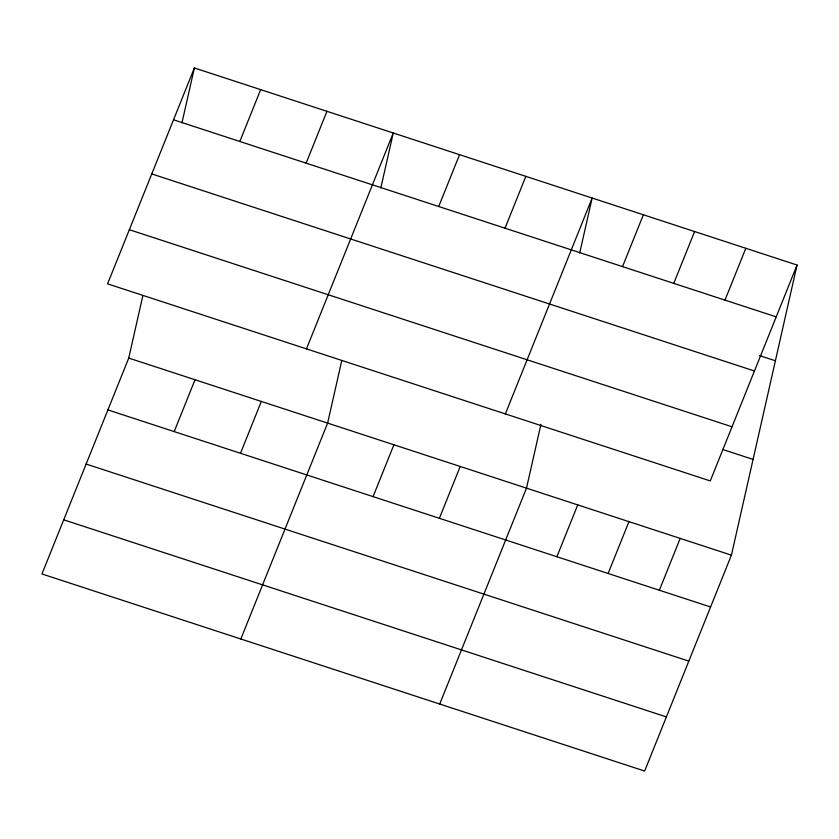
<?xml version="1.0" encoding="UTF-8"?>
<svg xmlns="http://www.w3.org/2000/svg" width="839" height="839" viewBox="0 0 839 839"><rect width="100%" height="100%" fill="white"/><g stroke="black" fill="none" stroke-linecap="round" stroke-linejoin="round"><path stroke-width="1.26" d="M797.05 265.04L710.266 480.925L107.581 283.844L194.375 67.959L797.05 265.04L731.419 555.156L644.625 771.041L41.95 573.96L128.734 358.075L142.892 295.527M181.958 122.851L194.375 67.959M341.767 360.56L327.619 423.108L240.835 638.993M380.833 187.884L393.26 132.992L306.466 348.888M540.945 424.324L526.504 488.141L439.72 704.036M579.718 252.917L592.135 198.035L505.351 413.921M239.828 141.476L260.667 89.637M174.197 431.592L195.026 379.752M306.12 163.154L326.958 111.314M240.489 453.27L261.328 401.43M438.713 206.509L459.552 154.68M373.072 496.625L393.911 444.785M505.005 228.187L525.843 176.358M439.374 518.303L460.212 466.463M622.528 266.613L643.366 214.784M556.897 556.729L577.735 504.9M673.759 283.372L694.598 231.533M608.118 573.477L628.956 521.648M724.98 300.121L745.819 248.281M659.349 590.236L680.188 538.397M173.537 119.799L776.211 316.869M759.536 355.589L775.393 360.77M151.775 173.935L754.45 371.006M129.353 229.708L732.028 426.789M722.578 449.442L753.076 459.415M128.734 358.075L731.419 555.156M107.895 409.914L710.581 606.985M86.134 464.051L688.809 661.122M63.712 519.823L666.386 716.905"/></g></svg>
